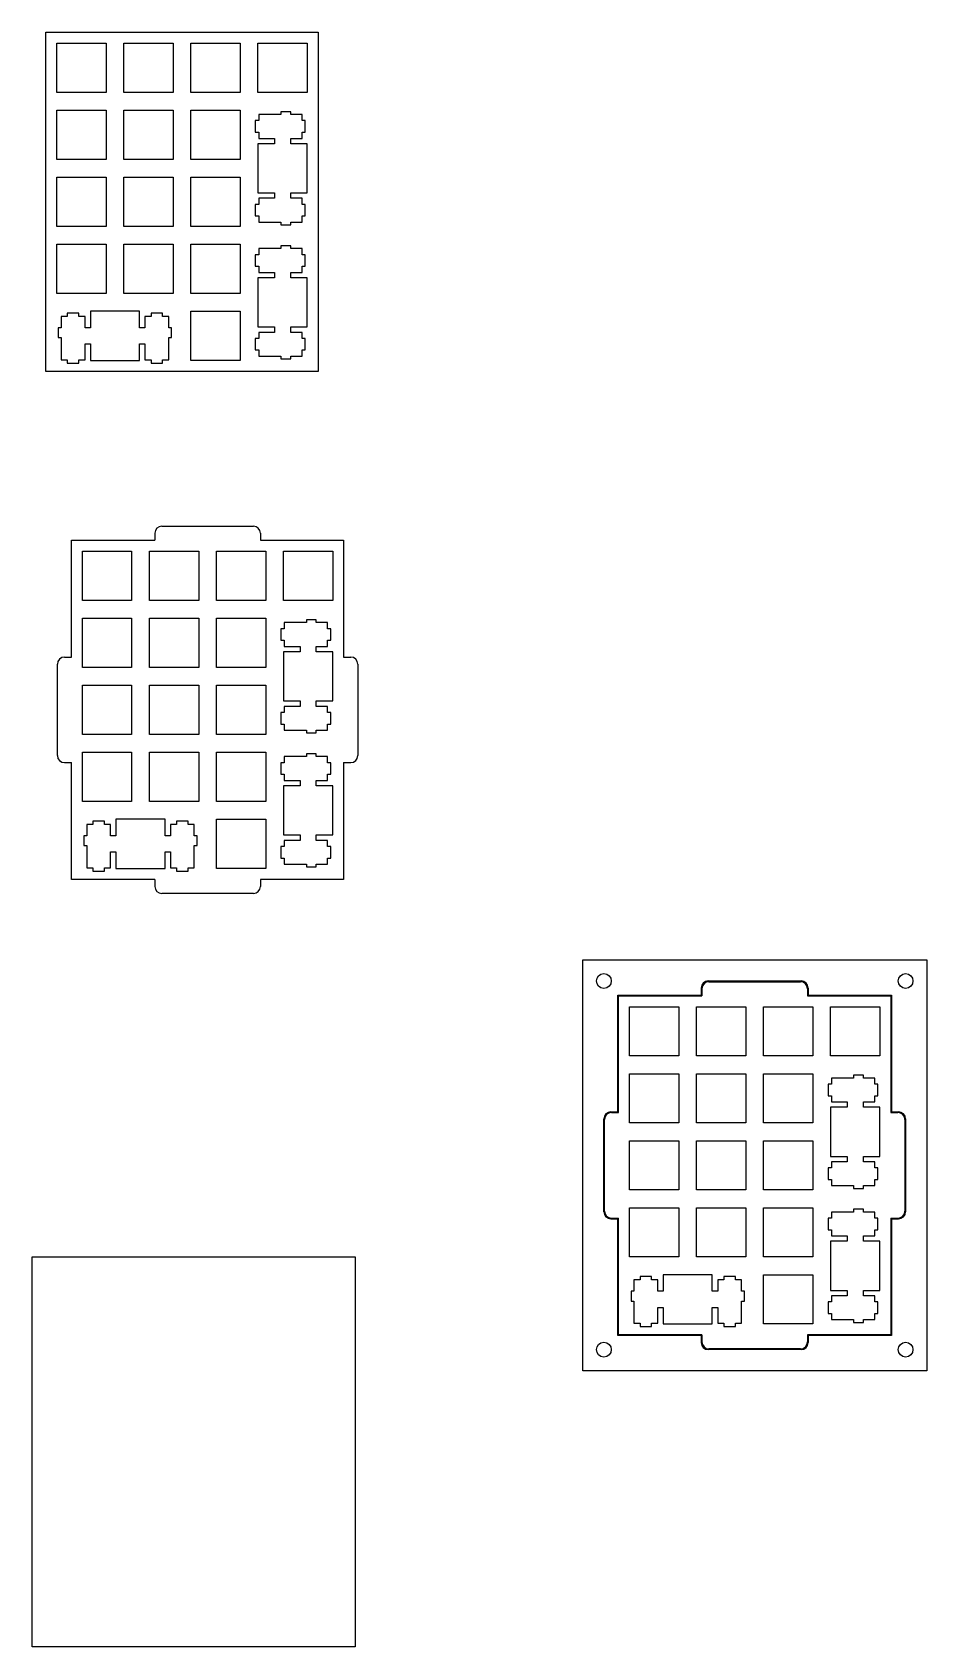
# Model space of a CAD drawing. Extents: x -4 to 250, y -363 to 96.
import ezdxf

# ---------------------------------------------------------------- set-up
doc = ezdxf.new("R2010")
doc.units = 0
doc.header["$MEASUREMENT"] = 0

msp = doc.modelspace()

# ---------------------------------------------------------------- linework, layer by layer
at = {"color": 0}
for p, q in [((-0.48, -0.32), (-0.48, 96.08)), ((-0.48, 96.08), (76.87, 96.08)), ((2.62, 92.98), (16.62, 92.98)), ((2.62, 78.98), (2.62, 92.98)), ((16.62, 92.98), (16.62, 78.98)), ((21.67, 92.98), (35.67, 92.98)), ((21.67, 78.98), (21.67, 92.98)), ((35.67, 92.98), (35.67, 78.98)), ((40.72, 92.98), (54.72, 92.98)), ((40.72, 78.98), (40.72, 92.98)), ((54.72, 92.98), (54.72, 78.98)), ((59.77, 92.98), (73.77, 92.98)), ((59.77, 78.98), (59.77, 92.98)), ((73.77, 92.98), (73.77, 78.98)), ((76.87, 96.08), (76.87, -0.32)), ((16.62, 78.98), (2.62, 78.98)), ((35.67, 78.98), (21.67, 78.98)), ((54.72, 78.98), (40.72, 78.98)), ((73.77, 78.98), (59.77, 78.98)), ((2.62, 73.93), (16.62, 73.93)), ((2.62, 59.93), (2.62, 73.93)), ((16.62, 73.93), (16.62, 59.93)), ((21.67, 73.93), (35.67, 73.93)), ((21.67, 59.93), (21.67, 73.93)), ((35.67, 73.93), (35.67, 59.93)), ((40.72, 73.93), (54.72, 73.93)), ((40.72, 59.93), (40.72, 73.93)), ((54.72, 73.93), (54.72, 59.93)), ((66.27, 73.51), (66.27, 72.68)), ((69.07, 73.51), (66.27, 73.51)), ((69.07, 72.68), (69.07, 73.51)), ((60, 70.96), (59.02, 70.96)), ((59.02, 70.96), (59.02, 67.66)), ((66.27, 72.68), (60, 72.68)), ((60, 72.68), (60, 70.96)), ((72.3, 72.68), (69.07, 72.68)), ((72.3, 70.96), (72.3, 72.68)), ((73.22, 70.96), (72.3, 70.96)), ((73.22, 67.66), (73.22, 70.96)), ((59.02, 67.66), (60, 67.66)), ((64.47, 64.41), (59.77, 64.41)), ((59.77, 64.41), (59.77, 50.41)), ((60, 67.66), (60, 65.93)), ((60, 65.93), (64.47, 65.93)), ((64.47, 65.93), (64.47, 64.41)), ((69.07, 64.41), (69.07, 65.93)), ((69.07, 65.93), (72.3, 65.93)), ((73.77, 64.41), (69.07, 64.41)), ((72.3, 65.93), (72.3, 67.66)), ((72.3, 67.66), (73.22, 67.66)), ((73.77, 50.41), (73.77, 64.41)), ((16.62, 59.93), (2.62, 59.93)), ((35.67, 59.93), (21.67, 59.93)), ((54.72, 59.93), (40.72, 59.93)), ((2.62, 54.88), (16.62, 54.88)), ((2.62, 40.88), (2.62, 54.88)), ((16.62, 54.88), (16.62, 40.88)), ((21.67, 54.88), (35.67, 54.88)), ((21.67, 40.88), (21.67, 54.88)), ((35.67, 54.88), (35.67, 40.88)), ((40.72, 54.88), (54.72, 54.88)), ((40.72, 40.88), (40.72, 54.88)), ((54.72, 54.88), (54.72, 40.88)), ((60, 47.16), (59.02, 47.16)), ((59.02, 47.16), (59.02, 43.86)), ((59.77, 50.41), (64.47, 50.41)), ((64.47, 48.88), (60, 48.88)), ((60, 48.88), (60, 47.16)), ((64.47, 50.41), (64.47, 48.88)), ((69.07, 48.88), (69.07, 50.41)), ((69.07, 50.41), (73.77, 50.41)), ((72.3, 48.88), (69.07, 48.88)), ((72.3, 47.16), (72.3, 48.88)), ((73.22, 47.16), (72.3, 47.16)), ((73.22, 43.86), (73.22, 47.16)), ((59.02, 43.86), (60, 43.86)), ((60, 43.86), (60, 42.13)), ((60, 42.13), (66.27, 42.13)), ((66.27, 42.13), (66.27, 41.31)), ((66.27, 41.31), (69.07, 41.31)), ((69.07, 41.31), (69.07, 42.13)), ((69.07, 42.13), (72.3, 42.13)), ((72.3, 42.13), (72.3, 43.86)), ((72.3, 43.86), (73.22, 43.86)), ((16.62, 40.88), (2.62, 40.88)), ((35.67, 40.88), (21.67, 40.88)), ((54.72, 40.88), (40.72, 40.88)), ((2.62, 35.83), (16.62, 35.83)), ((2.62, 21.83), (2.62, 35.83)), ((16.62, 35.83), (16.62, 21.83)), ((21.67, 35.83), (35.67, 35.83)), ((21.67, 21.83), (21.67, 35.83)), ((35.67, 35.83), (35.67, 21.83)), ((40.72, 35.83), (54.72, 35.83)), ((40.72, 21.83), (40.72, 35.83)), ((54.72, 35.83), (54.72, 21.83)), ((60, 32.86), (59.02, 32.86)), ((59.02, 32.86), (59.02, 29.56)), ((66.27, 34.58), (60, 34.58)), ((60, 34.58), (60, 32.86)), ((66.27, 35.41), (66.27, 34.58)), ((69.07, 35.41), (66.27, 35.41)), ((69.07, 34.58), (69.07, 35.41)), ((72.3, 34.58), (69.07, 34.58)), ((72.3, 32.86), (72.3, 34.58)), ((73.22, 32.86), (72.3, 32.86)), ((73.22, 29.56), (73.22, 32.86)), ((59.02, 29.56), (60, 29.56)), ((60, 29.56), (60, 27.83)), ((60, 27.83), (64.47, 27.83)), ((64.47, 27.83), (64.47, 26.31)), ((69.07, 26.31), (69.07, 27.83)), ((69.07, 27.83), (72.3, 27.83)), ((72.3, 27.83), (72.3, 29.56)), ((72.3, 29.56), (73.22, 29.56)), ((64.47, 26.31), (59.77, 26.31)), ((59.77, 26.31), (59.77, 12.31)), ((73.77, 26.31), (69.07, 26.31)), ((73.77, 12.31), (73.77, 26.31)), ((16.62, 21.83), (2.62, 21.83)), ((35.67, 21.83), (21.67, 21.83)), ((54.72, 21.83), (40.72, 21.83)), ((5.59, 15.31), (3.87, 15.31)), ((3.87, 15.31), (3.87, 12.08)), ((8.89, 16.23), (5.59, 16.23)), ((5.59, 16.23), (5.59, 15.31)), ((8.89, 15.31), (8.89, 16.23)), ((10.62, 15.31), (8.89, 15.31)), ((10.62, 12.08), (10.62, 15.31)), ((12.14, 16.78), (12.14, 12.08)), ((26.14, 16.78), (12.14, 16.78)), ((26.14, 12.08), (26.14, 16.78)), ((29.39, 15.31), (27.67, 15.31)), ((27.67, 15.31), (27.67, 12.08)), ((32.69, 16.23), (29.39, 16.23)), ((29.39, 16.23), (29.39, 15.31)), ((32.69, 15.31), (32.69, 16.23)), ((34.42, 15.31), (32.69, 15.31)), ((34.42, 12.08), (34.42, 15.31)), ((40.72, 16.78), (54.72, 16.78)), ((40.72, 2.78), (40.72, 16.78)), ((54.72, 16.78), (54.72, 2.78)), ((3.87, 12.08), (3.04, 12.08)), ((3.04, 12.08), (3.04, 9.28)), ((3.04, 9.28), (3.87, 9.28)), ((3.87, 9.28), (3.87, 3.01)), ((12.14, 12.08), (10.62, 12.08)), ((27.67, 12.08), (26.14, 12.08)), ((35.24, 12.08), (34.42, 12.08)), ((34.42, 3.01), (34.42, 9.28)), ((34.42, 9.28), (35.24, 9.28)), ((35.24, 9.28), (35.24, 12.08)), ((59.77, 12.31), (64.47, 12.31)), ((64.47, 10.78), (60, 10.78)), ((60, 10.78), (60, 9.06)), ((64.47, 12.31), (64.47, 10.78)), ((69.07, 10.78), (69.07, 12.31)), ((69.07, 12.31), (73.77, 12.31)), ((72.3, 10.78), (69.07, 10.78)), ((72.3, 9.06), (72.3, 10.78)), ((10.62, 3.01), (10.62, 7.48)), ((10.62, 7.48), (12.14, 7.48)), ((12.14, 7.48), (12.14, 2.78)), ((26.14, 2.78), (26.14, 7.48)), ((26.14, 7.48), (27.67, 7.48)), ((27.67, 7.48), (27.67, 3.01)), ((60, 9.06), (59.02, 9.06)), ((59.02, 9.06), (59.02, 5.76)), ((59.02, 5.76), (60, 5.76)), ((60, 5.76), (60, 4.03)), ((73.22, 9.06), (72.3, 9.06)), ((72.3, 4.03), (72.3, 5.76)), ((72.3, 5.76), (73.22, 5.76)), ((73.22, 5.76), (73.22, 9.06)), ((3.87, 3.01), (5.59, 3.01)), ((5.59, 3.01), (5.59, 2.03)), ((5.59, 2.03), (8.89, 2.03)), ((8.89, 2.03), (8.89, 3.01)), ((8.89, 3.01), (10.62, 3.01)), ((12.14, 2.78), (26.14, 2.78)), ((27.67, 3.01), (29.39, 3.01)), ((29.39, 3.01), (29.39, 2.03)), ((29.39, 2.03), (32.69, 2.03)), ((32.69, 2.03), (32.69, 3.01)), ((32.69, 3.01), (34.42, 3.01)), ((54.72, 2.78), (40.72, 2.78)), ((60, 4.03), (66.27, 4.03)), ((66.27, 4.03), (66.27, 3.21)), ((66.27, 3.21), (69.07, 3.21)), ((69.07, 3.21), (69.07, 4.03)), ((69.07, 4.03), (72.3, 4.03)), ((76.87, -0.32), (-0.48, -0.32)), ((32.46, -44.35), (58.46, -44.35)), ((6.78, -48.35), (30.46, -48.35)), ((6.78, -81.55), (6.78, -48.35)), ((30.46, -46.35), (30.46, -48.35)), ((60.46, -46.35), (60.46, -48.35)), ((60.46, -48.35), (84.13, -48.35)), ((84.13, -48.35), (84.13, -81.55)), ((9.88, -51.45), (23.88, -51.45)), ((9.88, -65.45), (9.88, -51.45)), ((23.88, -51.45), (23.88, -65.45)), ((28.93, -51.45), (42.93, -51.45)), ((28.93, -65.45), (28.93, -51.45)), ((42.93, -51.45), (42.93, -65.45)), ((47.98, -51.45), (61.98, -51.45)), ((47.98, -65.45), (47.98, -51.45)), ((61.98, -51.45), (61.98, -65.45)), ((67.03, -51.45), (81.03, -51.45)), ((67.03, -65.45), (67.03, -51.45)), ((81.03, -51.45), (81.03, -65.45)), ((23.88, -65.45), (9.88, -65.45)), ((42.93, -65.45), (28.93, -65.45)), ((61.98, -65.45), (47.98, -65.45)), ((81.03, -65.45), (67.03, -65.45)), ((9.88, -70.5), (23.88, -70.5)), ((9.88, -84.5), (9.88, -70.5)), ((23.88, -70.5), (23.88, -84.5)), ((28.93, -70.5), (42.93, -70.5)), ((28.93, -84.5), (28.93, -70.5)), ((42.93, -70.5), (42.93, -84.5)), ((47.98, -70.5), (61.98, -70.5)), ((47.98, -84.5), (47.98, -70.5)), ((61.98, -70.5), (61.98, -84.5)), ((73.53, -71.75), (67.26, -71.75)), ((67.26, -71.75), (67.26, -73.47)), ((73.53, -70.92), (73.53, -71.75)), ((76.33, -70.92), (73.53, -70.92)), ((76.33, -71.75), (76.33, -70.92)), ((79.56, -71.75), (76.33, -71.75)), ((79.56, -73.47), (79.56, -71.75)), ((67.26, -73.47), (66.28, -73.47)), ((66.28, -73.47), (66.28, -76.77)), ((66.28, -76.77), (67.26, -76.77)), ((67.26, -76.77), (67.26, -78.5)), ((80.48, -73.47), (79.56, -73.47)), ((79.56, -78.5), (79.56, -76.77)), ((79.56, -76.77), (80.48, -76.77)), ((80.48, -76.77), (80.48, -73.47)), ((4.78, -81.55), (6.78, -81.55)), ((71.73, -80.02), (67.03, -80.02)), ((67.03, -80.02), (67.03, -94.02)), ((67.26, -78.5), (71.73, -78.5)), ((71.73, -78.5), (71.73, -80.02)), ((76.33, -80.02), (76.33, -78.5)), ((76.33, -78.5), (79.56, -78.5)), ((81.03, -80.02), (76.33, -80.02)), ((81.03, -94.02), (81.03, -80.02)), ((84.13, -81.55), (86.13, -81.55)), ((2.78, -109.55), (2.78, -83.55)), ((23.88, -84.5), (9.88, -84.5)), ((42.93, -84.5), (28.93, -84.5)), ((61.98, -84.5), (47.98, -84.5)), ((88.13, -83.55), (88.13, -109.55)), ((9.88, -89.55), (23.88, -89.55)), ((9.88, -103.55), (9.88, -89.55)), ((23.88, -89.55), (23.88, -103.55)), ((28.93, -89.55), (42.93, -89.55)), ((28.93, -103.55), (28.93, -89.55)), ((42.93, -89.55), (42.93, -103.55)), ((47.98, -89.55), (61.98, -89.55)), ((47.98, -103.55), (47.98, -89.55)), ((61.98, -89.55), (61.98, -103.55)), ((67.03, -94.02), (71.73, -94.02)), ((71.73, -95.55), (67.26, -95.55)), ((67.26, -95.55), (67.26, -97.27)), ((71.73, -94.02), (71.73, -95.55)), ((76.33, -95.55), (76.33, -94.02)), ((76.33, -94.02), (81.03, -94.02)), ((79.56, -95.55), (76.33, -95.55)), ((79.56, -97.27), (79.56, -95.55)), ((67.26, -97.27), (66.28, -97.27)), ((66.28, -97.27), (66.28, -100.57)), ((66.28, -100.57), (67.26, -100.57)), ((67.26, -100.57), (67.26, -102.3)), ((80.48, -97.27), (79.56, -97.27)), ((79.56, -102.3), (79.56, -100.57)), ((79.56, -100.57), (80.48, -100.57)), ((80.48, -100.57), (80.48, -97.27)), ((23.88, -103.55), (9.88, -103.55)), ((42.93, -103.55), (28.93, -103.55)), ((61.98, -103.55), (47.98, -103.55)), ((67.26, -102.3), (73.53, -102.3)), ((73.53, -102.3), (73.53, -103.12)), ((73.53, -103.12), (76.33, -103.12)), ((76.33, -103.12), (76.33, -102.3)), ((76.33, -102.3), (79.56, -102.3)), ((9.88, -108.6), (23.88, -108.6)), ((9.88, -122.6), (9.88, -108.6)), ((23.88, -108.6), (23.88, -122.6)), ((28.93, -108.6), (42.93, -108.6)), ((28.93, -122.6), (28.93, -108.6)), ((42.93, -108.6), (42.93, -122.6)), ((47.98, -108.6), (61.98, -108.6)), ((47.98, -122.6), (47.98, -108.6)), ((61.98, -108.6), (61.98, -122.6)), ((73.53, -109.85), (67.26, -109.85)), ((67.26, -109.85), (67.26, -111.57)), ((73.53, -109.02), (73.53, -109.85)), ((76.33, -109.02), (73.53, -109.02)), ((76.33, -109.85), (76.33, -109.02)), ((79.56, -109.85), (76.33, -109.85)), ((79.56, -111.57), (79.56, -109.85)), ((4.78, -111.55), (6.78, -111.55)), ((6.78, -144.75), (6.78, -111.55)), ((67.26, -111.57), (66.28, -111.57)), ((66.28, -111.57), (66.28, -114.87)), ((80.48, -111.57), (79.56, -111.57)), ((80.48, -114.87), (80.48, -111.57)), ((84.13, -111.55), (86.13, -111.55)), ((84.13, -111.55), (84.13, -144.75)), ((66.28, -114.87), (67.26, -114.87)), ((71.73, -118.12), (67.03, -118.12)), ((67.03, -118.12), (67.03, -132.12)), ((67.26, -114.87), (67.26, -116.6)), ((67.26, -116.6), (71.73, -116.6)), ((71.73, -116.6), (71.73, -118.12)), ((76.33, -118.12), (76.33, -116.6)), ((76.33, -116.6), (79.56, -116.6)), ((81.03, -118.12), (76.33, -118.12)), ((79.56, -116.6), (79.56, -114.87)), ((79.56, -114.87), (80.48, -114.87)), ((81.03, -132.12), (81.03, -118.12)), ((23.88, -122.6), (9.88, -122.6)), ((42.93, -122.6), (28.93, -122.6)), ((61.98, -122.6), (47.98, -122.6)), ((16.16, -128.2), (12.86, -128.2)), ((12.86, -128.2), (12.86, -129.12)), ((16.16, -129.12), (16.16, -128.2)), ((19.41, -127.65), (19.41, -132.35)), ((33.41, -127.65), (19.41, -127.65)), ((33.41, -132.35), (33.41, -127.65)), ((39.96, -128.2), (36.66, -128.2)), ((36.66, -128.2), (36.66, -129.12)), ((39.96, -129.12), (39.96, -128.2)), ((47.98, -127.65), (61.98, -127.65)), ((47.98, -141.65), (47.98, -127.65)), ((61.98, -127.65), (61.98, -141.65)), ((11.13, -132.35), (10.31, -132.35)), ((10.31, -132.35), (10.31, -135.15)), ((12.86, -129.12), (11.13, -129.12)), ((11.13, -129.12), (11.13, -132.35)), ((17.88, -129.12), (16.16, -129.12)), ((17.88, -132.35), (17.88, -129.12)), ((19.41, -132.35), (17.88, -132.35)), ((34.93, -132.35), (33.41, -132.35)), ((36.66, -129.12), (34.93, -129.12)), ((34.93, -129.12), (34.93, -132.35)), ((41.68, -129.12), (39.96, -129.12)), ((41.68, -132.35), (41.68, -129.12)), ((42.51, -132.35), (41.68, -132.35)), ((42.51, -135.15), (42.51, -132.35)), ((67.03, -132.12), (71.73, -132.12)), ((71.73, -132.12), (71.73, -133.65)), ((76.33, -133.65), (76.33, -132.12)), ((76.33, -132.12), (81.03, -132.12)), ((10.31, -135.15), (11.13, -135.15)), ((11.13, -135.15), (11.13, -141.42)), ((17.88, -141.42), (17.88, -136.95)), ((17.88, -136.95), (19.41, -136.95)), ((19.41, -136.95), (19.41, -141.65)), ((33.41, -141.65), (33.41, -136.95)), ((33.41, -136.95), (34.93, -136.95)), ((34.93, -136.95), (34.93, -141.42)), ((41.68, -141.42), (41.68, -135.15)), ((41.68, -135.15), (42.51, -135.15)), ((67.26, -135.37), (66.28, -135.37)), ((66.28, -135.37), (66.28, -138.67)), ((71.73, -133.65), (67.26, -133.65)), ((67.26, -133.65), (67.26, -135.37)), ((79.56, -133.65), (76.33, -133.65)), ((79.56, -135.37), (79.56, -133.65)), ((80.48, -135.37), (79.56, -135.37)), ((80.48, -138.67), (80.48, -135.37)), ((11.13, -141.42), (12.86, -141.42)), ((12.86, -141.42), (12.86, -142.4)), ((16.16, -142.4), (16.16, -141.42)), ((16.16, -141.42), (17.88, -141.42)), ((19.41, -141.65), (33.41, -141.65)), ((34.93, -141.42), (36.66, -141.42)), ((36.66, -141.42), (36.66, -142.4)), ((39.96, -142.4), (39.96, -141.42)), ((39.96, -141.42), (41.68, -141.42)), ((61.98, -141.65), (47.98, -141.65)), ((66.28, -138.67), (67.26, -138.67)), ((67.26, -138.67), (67.26, -140.4)), ((67.26, -140.4), (73.53, -140.4)), ((73.53, -140.4), (73.53, -141.22)), ((73.53, -141.22), (76.33, -141.22)), ((76.33, -141.22), (76.33, -140.4)), ((76.33, -140.4), (79.56, -140.4)), ((79.56, -140.4), (79.56, -138.67)), ((79.56, -138.67), (80.48, -138.67)), ((30.46, -144.75), (6.78, -144.75)), ((12.86, -142.4), (16.16, -142.4)), ((30.46, -144.75), (30.46, -146.75)), ((36.66, -142.4), (39.96, -142.4)), ((84.13, -144.75), (60.46, -144.75)), ((60.46, -144.75), (60.46, -146.75)), ((58.46, -148.75), (32.46, -148.75)), ((152.08, -284.43), (152.08, -167.63)), ((152.08, -167.63), (249.83, -167.63)), ((249.83, -167.63), (249.83, -284.43)), ((187.75, -173.63), (214.15, -173.63)), ((187.95, -173.83), (213.95, -173.83)), ((162.08, -177.63), (185.75, -177.63)), ((162.08, -210.83), (162.08, -177.63)), ((162.28, -177.83), (185.95, -177.83)), ((162.28, -211.03), (162.28, -177.83)), ((185.75, -175.63), (185.75, -177.63)), ((185.95, -175.83), (185.95, -177.83)), ((215.95, -175.83), (215.95, -177.83)), ((215.95, -177.83), (239.63, -177.83)), ((216.15, -175.63), (216.15, -177.63)), ((216.15, -177.63), (239.83, -177.63)), ((239.63, -177.83), (239.63, -211.03)), ((239.83, -177.63), (239.83, -210.83)), ((165.38, -180.93), (179.38, -180.93)), ((165.38, -194.93), (165.38, -180.93)), ((179.38, -180.93), (179.38, -194.93)), ((184.43, -180.93), (198.43, -180.93)), ((184.43, -194.93), (184.43, -180.93)), ((198.43, -180.93), (198.43, -194.93)), ((203.48, -180.93), (217.48, -180.93)), ((203.48, -194.93), (203.48, -180.93)), ((217.48, -180.93), (217.48, -194.93)), ((222.53, -180.93), (236.53, -180.93)), ((222.53, -194.93), (222.53, -180.93)), ((236.53, -180.93), (236.53, -194.93)), ((179.38, -194.93), (165.38, -194.93)), ((198.43, -194.93), (184.43, -194.93)), ((217.48, -194.93), (203.48, -194.93)), ((236.53, -194.93), (222.53, -194.93)), ((165.38, -199.98), (179.38, -199.98)), ((165.38, -213.98), (165.38, -199.98)), ((179.38, -199.98), (179.38, -213.98)), ((184.43, -199.98), (198.43, -199.98)), ((184.43, -213.98), (184.43, -199.98)), ((198.43, -199.98), (198.43, -213.98)), ((203.48, -199.98), (217.48, -199.98)), ((203.48, -213.98), (203.48, -199.98)), ((217.48, -199.98), (217.48, -213.98)), ((229.03, -201.23), (222.76, -201.23)), ((222.76, -201.23), (222.76, -202.96)), ((229.03, -200.41), (229.03, -201.23)), ((231.83, -200.41), (229.03, -200.41)), ((231.83, -201.23), (231.83, -200.41)), ((235.06, -201.23), (231.83, -201.23)), ((235.06, -202.96), (235.06, -201.23)), ((222.76, -202.96), (221.78, -202.96)), ((221.78, -202.96), (221.78, -206.26)), ((221.78, -206.26), (222.76, -206.26)), ((222.76, -206.26), (222.76, -207.98)), ((235.98, -202.96), (235.06, -202.96)), ((235.06, -207.98), (235.06, -206.26)), ((235.06, -206.26), (235.98, -206.26)), ((235.98, -206.26), (235.98, -202.96)), ((160.08, -210.83), (162.08, -210.83)), ((160.28, -211.03), (162.28, -211.03)), ((227.23, -209.51), (222.53, -209.51)), ((222.53, -209.51), (222.53, -223.51)), ((222.76, -207.98), (227.23, -207.98)), ((227.23, -207.98), (227.23, -209.51)), ((231.83, -209.51), (231.83, -207.98)), ((231.83, -207.98), (235.06, -207.98)), ((236.53, -209.51), (231.83, -209.51)), ((236.53, -223.51), (236.53, -209.51)), ((239.63, -211.03), (241.63, -211.03)), ((239.83, -210.83), (241.83, -210.83)), ((158.08, -239.23), (158.08, -212.83)), ((158.28, -239.03), (158.28, -213.03)), ((179.38, -213.98), (165.38, -213.98)), ((198.43, -213.98), (184.43, -213.98)), ((217.48, -213.98), (203.48, -213.98)), ((243.63, -213.03), (243.63, -239.03)), ((243.83, -212.83), (243.83, -239.23)), ((165.38, -219.03), (179.38, -219.03)), ((165.38, -233.03), (165.38, -219.03)), ((179.38, -219.03), (179.38, -233.03)), ((184.43, -219.03), (198.43, -219.03)), ((184.43, -233.03), (184.43, -219.03)), ((198.43, -219.03), (198.43, -233.03)), ((203.48, -219.03), (217.48, -219.03)), ((203.48, -233.03), (203.48, -219.03)), ((217.48, -219.03), (217.48, -233.03)), ((222.53, -223.51), (227.23, -223.51)), ((227.23, -223.51), (227.23, -225.03)), ((231.83, -225.03), (231.83, -223.51)), ((231.83, -223.51), (236.53, -223.51)), ((222.76, -226.76), (221.78, -226.76)), ((221.78, -226.76), (221.78, -230.06)), ((227.23, -225.03), (222.76, -225.03)), ((222.76, -225.03), (222.76, -226.76)), ((235.06, -225.03), (231.83, -225.03)), ((235.06, -226.76), (235.06, -225.03)), ((235.98, -226.76), (235.06, -226.76)), ((235.98, -230.06), (235.98, -226.76)), ((179.38, -233.03), (165.38, -233.03)), ((198.43, -233.03), (184.43, -233.03)), ((217.48, -233.03), (203.48, -233.03)), ((221.78, -230.06), (222.76, -230.06)), ((222.76, -230.06), (222.76, -231.78)), ((222.76, -231.78), (229.03, -231.78)), ((229.03, -231.78), (229.03, -232.61)), ((229.03, -232.61), (231.83, -232.61)), ((231.83, -232.61), (231.83, -231.78)), ((231.83, -231.78), (235.06, -231.78)), ((235.06, -231.78), (235.06, -230.06)), ((235.06, -230.06), (235.98, -230.06)), ((165.38, -238.08), (179.38, -238.08)), ((165.38, -252.08), (165.38, -238.08)), ((179.38, -238.08), (179.38, -252.08)), ((184.43, -238.08), (198.43, -238.08)), ((184.43, -252.08), (184.43, -238.08)), ((198.43, -238.08), (198.43, -252.08)), ((203.48, -238.08), (217.48, -238.08)), ((203.48, -252.08), (203.48, -238.08)), ((217.48, -238.08), (217.48, -252.08)), ((229.03, -238.51), (229.03, -239.33)), ((231.83, -238.51), (229.03, -238.51)), ((231.83, -239.33), (231.83, -238.51)), ((160.08, -241.23), (162.08, -241.23)), ((160.28, -241.03), (162.28, -241.03)), ((162.08, -274.43), (162.08, -241.23)), ((162.28, -274.23), (162.28, -241.03)), ((222.76, -241.06), (221.78, -241.06)), ((221.78, -241.06), (221.78, -244.36)), ((229.03, -239.33), (222.76, -239.33)), ((222.76, -239.33), (222.76, -241.06)), ((235.06, -239.33), (231.83, -239.33)), ((235.06, -241.06), (235.06, -239.33)), ((235.98, -241.06), (235.06, -241.06)), ((235.98, -244.36), (235.98, -241.06)), ((239.63, -241.03), (239.63, -274.23)), ((239.63, -241.03), (241.63, -241.03)), ((239.83, -241.23), (241.83, -241.23)), ((239.83, -241.23), (239.83, -274.43)), ((221.78, -244.36), (222.76, -244.36)), ((227.23, -247.61), (222.53, -247.61)), ((222.53, -247.61), (222.53, -261.61)), ((222.76, -244.36), (222.76, -246.08)), ((222.76, -246.08), (227.23, -246.08)), ((227.23, -246.08), (227.23, -247.61)), ((231.83, -247.61), (231.83, -246.08)), ((231.83, -246.08), (235.06, -246.08)), ((236.53, -247.61), (231.83, -247.61)), ((235.06, -246.08), (235.06, -244.36)), ((235.06, -244.36), (235.98, -244.36)), ((236.53, -261.61), (236.53, -247.61)), ((-4.36, -252.09), (87.39, -252.09)), ((-4.36, -362.89), (-4.36, -252.09)), ((87.39, -252.09), (87.39, -362.89)), ((179.38, -252.08), (165.38, -252.08)), ((198.43, -252.08), (184.43, -252.08)), ((217.48, -252.08), (203.48, -252.08)), ((168.35, -258.6), (166.63, -258.6)), ((166.63, -258.6), (166.63, -261.83)), ((171.65, -257.68), (168.35, -257.68)), ((168.35, -257.68), (168.35, -258.6)), ((171.65, -258.6), (171.65, -257.68)), ((173.38, -258.6), (171.65, -258.6)), ((173.38, -261.83), (173.38, -258.6)), ((174.9, -257.13), (174.9, -261.83)), ((188.9, -257.13), (174.9, -257.13)), ((188.9, -261.83), (188.9, -257.13)), ((192.15, -258.6), (190.43, -258.6)), ((190.43, -258.6), (190.43, -261.83)), ((195.45, -257.68), (192.15, -257.68)), ((192.15, -257.68), (192.15, -258.6)), ((195.45, -258.6), (195.45, -257.68)), ((197.18, -258.6), (195.45, -258.6)), ((197.18, -261.83), (197.18, -258.6)), ((203.48, -257.13), (217.48, -257.13)), ((203.48, -271.13), (203.48, -257.13)), ((217.48, -257.13), (217.48, -271.13)), ((222.53, -261.61), (227.23, -261.61)), ((227.23, -261.61), (227.23, -263.13)), ((231.83, -263.13), (231.83, -261.61)), ((231.83, -261.61), (236.53, -261.61)), ((166.63, -261.83), (165.8, -261.83)), ((165.8, -261.83), (165.8, -264.63)), ((165.8, -264.63), (166.63, -264.63)), ((166.63, -264.63), (166.63, -270.9)), ((174.9, -261.83), (173.38, -261.83)), ((190.43, -261.83), (188.9, -261.83)), ((198, -261.83), (197.18, -261.83)), ((197.18, -270.9), (197.18, -264.63)), ((197.18, -264.63), (198, -264.63)), ((198, -264.63), (198, -261.83)), ((222.76, -264.86), (221.78, -264.86)), ((221.78, -264.86), (221.78, -268.16)), ((227.23, -263.13), (222.76, -263.13)), ((222.76, -263.13), (222.76, -264.86)), ((235.06, -263.13), (231.83, -263.13)), ((235.06, -264.86), (235.06, -263.13)), ((235.98, -264.86), (235.06, -264.86)), ((235.98, -268.16), (235.98, -264.86)), ((173.38, -270.9), (173.38, -266.43)), ((173.38, -266.43), (174.9, -266.43)), ((174.9, -266.43), (174.9, -271.13)), ((188.9, -271.13), (188.9, -266.43)), ((188.9, -266.43), (190.43, -266.43)), ((190.43, -266.43), (190.43, -270.9)), ((221.78, -268.16), (222.76, -268.16)), ((222.76, -268.16), (222.76, -269.88)), ((222.76, -269.88), (229.03, -269.88)), ((229.03, -269.88), (229.03, -270.71)), ((229.03, -270.71), (231.83, -270.71)), ((231.83, -270.71), (231.83, -269.88)), ((231.83, -269.88), (235.06, -269.88)), ((235.06, -269.88), (235.06, -268.16)), ((235.06, -268.16), (235.98, -268.16)), ((185.75, -274.43), (162.08, -274.43)), ((185.95, -274.23), (162.28, -274.23)), ((166.63, -270.9), (168.35, -270.9)), ((168.35, -270.9), (168.35, -271.88)), ((168.35, -271.88), (171.65, -271.88)), ((171.65, -271.88), (171.65, -270.9)), ((171.65, -270.9), (173.38, -270.9)), ((174.9, -271.13), (188.9, -271.13)), ((185.75, -274.43), (185.75, -276.43)), ((185.95, -274.23), (185.95, -276.23)), ((190.43, -270.9), (192.15, -270.9)), ((192.15, -270.9), (192.15, -271.88)), ((192.15, -271.88), (195.45, -271.88)), ((195.45, -271.88), (195.45, -270.9)), ((195.45, -270.9), (197.18, -270.9)), ((217.48, -271.13), (203.48, -271.13)), ((239.63, -274.23), (215.95, -274.23)), ((215.95, -274.23), (215.95, -276.23)), ((239.83, -274.43), (216.15, -274.43)), ((216.15, -274.43), (216.15, -276.43)), ((214.15, -278.43), (187.75, -278.43)), ((213.95, -278.23), (187.95, -278.23)), ((249.83, -284.43), (152.08, -284.43)), ((87.39, -362.89), (-4.36, -362.89))]:
    msp.add_line(p, q, dxfattribs=at)
at = {"linetype": 'Continuous'}
for centre in [(158.08, -173.63), (243.83, -173.63), (158.08, -278.43), (243.83, -278.43)]:
    msp.add_circle(centre, 2.1, dxfattribs=at)
for centre, start, end in [((32.46, -46.35), 90, 180), ((58.46, -46.35), 0, 90), ((4.78, -83.55), 90, 180), ((86.13, -83.55), 0, 90), ((4.78, -109.55), 180, 270), ((86.13, -109.55), 270, 0), ((32.46, -146.75), 180, 270), ((58.46, -146.75), 270, 0), ((187.75, -175.63), 90, 180), ((187.95, -175.83), 90, 180), ((213.95, -175.83), 0, 90), ((214.15, -175.63), 0, 90), ((160.08, -212.83), 90, 180), ((160.28, -213.03), 90, 180), ((241.63, -213.03), 0, 90), ((241.83, -212.83), 0, 90), ((160.08, -239.23), 180, 270), ((160.28, -239.03), 180, 270), ((241.63, -239.03), 270, 0), ((241.83, -239.23), 270, 0), ((187.75, -276.43), 180, 270), ((187.95, -276.23), 180, 270), ((213.95, -276.23), 270, 0), ((214.15, -276.43), 270, 0)]:
    msp.add_arc(centre, 2, start, end, dxfattribs=at)

doc.saveas('drawing.dxf')
